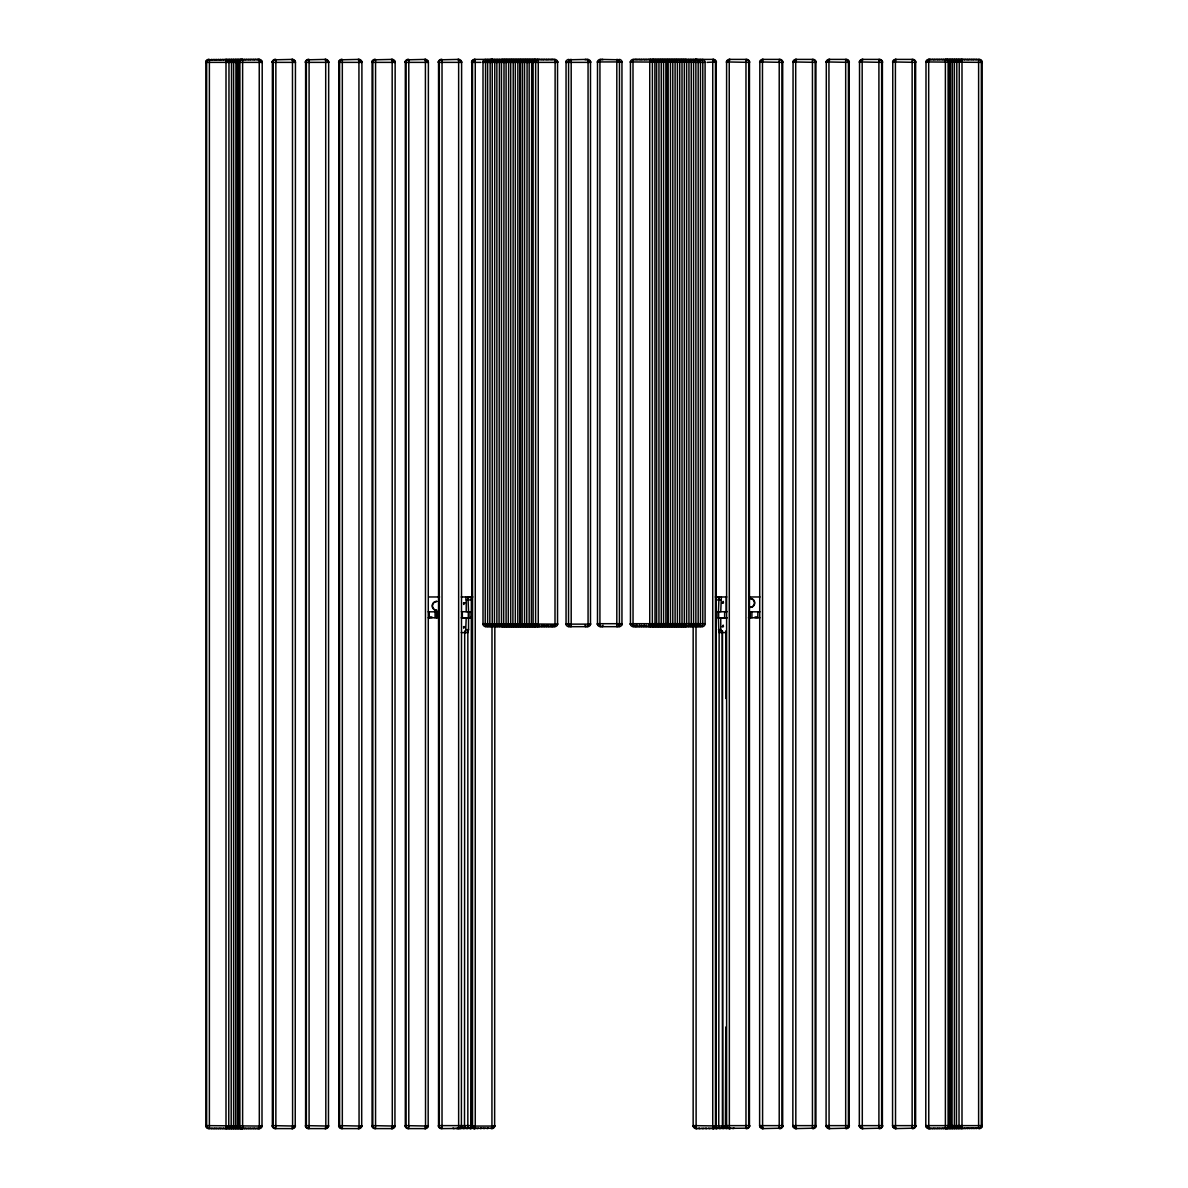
<?xml version="1.0" encoding="UTF-8"?>
<svg xmlns="http://www.w3.org/2000/svg" width="1188" height="1188" viewBox="0 0 1188 1188"><rect width="100%" height="100%" fill="white"/><g stroke="black" fill="none" stroke-linecap="round" stroke-linejoin="round"><path stroke-width="1.5" d="M525.482 623.7L525.066 626.67A2.97 2.94 -90 0 1 522.126 623.7L522.468 61.568M658.969 61.939L657.9 62.37L658.315 59.4A2.97 2.94 -90 0 1 661.256 62.37L661.256 623.7A2.97 2.94 -90 0 1 658.315 626.67L657.914 624.472M663.587 61.939L662.518 62.37L662.934 59.4A2.97 2.94 -90 0 1 665.874 62.37L665.874 623.7A2.97 2.94 -90 0 1 662.934 626.67L662.518 623.7L663.35 624.502M700.504 61.939L699.435 62.37L699.851 59.4A2.97 2.94 -90 0 1 702.791 62.37L702.791 623.7A2.97 2.94 -90 0 1 699.851 626.67L699.45 624.472M466.216 617.879L465.622 632.61M461.345 617.879L468.547 617.879L468.547 629.64L467.953 632.61L461.211 632.61M461.493 1126.684L461.196 1125.63A2.97 2.911 -90 0 0 464.107 1128.6L464.701 1125.63M471.339 616.364L470.745 1128.6A2.97 2.911 -90 0 1 467.834 1125.63L467.834 630.976M720.76 611.701L721.354 596.97M474.443 60.885L474.547 59.4L554.722 59.4L555.123 61.598L555.004 625.794L554.722 626.67L485.847 626.67L485.491 625.185M713.557 1127.115L713.453 1128.6A2.97 2.97 0 0 0 716.423 1125.63M464.166 602.91L463.78 604.469L463.528 602.91L465.072 602.91M464.166 626.67L463.78 628.229L463.528 626.67L465.072 626.67M722.809 602.91L723.195 601.351L723.447 602.91L721.903 602.91M722.809 626.67L723.195 625.111L723.447 626.67L721.903 626.67M228.779 1126.061L228.957 1125.63A2.97 2.97 0 0 1 226.002 1128.6L226.002 59.4A2.97 2.97 0 0 1 228.972 62.37L228.764 1126.432M959.221 61.939L959.043 62.37A2.97 2.97 0 0 1 961.998 59.4L961.998 1128.6A2.97 2.97 0 0 1 959.028 1125.63L959.236 61.568M488.55 624.472L488.149 626.67A2.97 2.94 -90 0 1 485.209 623.7L485.55 61.568M493.169 624.472L492.768 626.67A2.97 2.94 -90 0 1 489.827 623.7L490.169 61.568M497.787 624.472L497.386 626.67A2.97 2.94 -90 0 1 494.446 623.7L494.772 61.568M502.39 624.472L502.004 626.67A2.97 2.94 -90 0 1 499.064 623.7L499.391 61.568M530.086 624.472L529.685 626.67A2.97 2.94 -90 0 1 526.744 623.7L527.086 61.568M722.408 1126.432L722.467 630.976M208.613 59.801L259.236 59.4A2.97 2.97 0 0 1 262.206 62.37L261.999 1126.432M228.23 60.885L228.571 59.4A2.97 2.94 -90 0 1 231.512 62.37L231.185 1126.432M232.655 60.885L232.997 59.4A2.97 2.94 -90 0 1 235.937 62.37L235.61 1126.432M241.847 59.801L241.907 59.4A2.97 2.94 -90 0 1 243.317 59.801M258.464 59.801L258.524 59.4A2.97 2.97 0 0 1 260.009 59.801M275.081 59.801L292.471 59.4A2.97 2.97 0 0 1 295.441 62.37L295.233 1126.432M291.699 59.801L291.758 59.4A2.97 2.97 0 0 1 293.243 59.801M308.316 59.801L325.705 59.4A2.97 2.97 0 0 1 328.675 62.37L328.467 1126.432M324.933 59.801L324.992 59.4A2.97 2.97 0 0 1 326.477 59.801M341.55 59.801L358.939 59.4A2.97 2.97 0 0 1 361.909 62.37L361.701 1126.432M358.167 59.801L358.227 59.4A2.97 2.97 0 0 1 359.712 59.801M374.784 59.801L392.174 59.4A2.97 2.97 0 0 1 395.144 62.37L394.936 1126.432M391.401 59.801L391.461 59.4A2.97 2.97 0 0 1 392.946 59.801M408.019 59.801L425.408 59.4A2.97 2.97 0 0 1 428.378 62.37L428.17 1126.432M424.636 59.801L424.695 59.4A2.97 2.97 0 0 1 426.18 59.801M441.253 59.801L458.642 59.4A2.97 2.97 0 0 1 461.612 62.37L461.404 1126.432M457.87 59.801L457.929 59.4A2.97 2.97 0 0 1 459.414 59.801M491.104 59.801L491.164 59.4A2.97 2.97 0 0 1 492.649 59.801M696.064 59.801L696.123 59.4A2.97 2.97 0 0 0 694.653 59.801M696.896 1128.199L696.836 1128.6A2.97 2.97 0 0 1 693.866 1125.63L694.119 1126.432M730.13 1128.199L730.071 1128.6A2.97 2.97 0 0 1 728.586 1128.199M746.747 1128.199L696.123 1128.6A2.97 2.97 0 0 1 693.153 1125.63L693.168 625.378M763.364 1128.199L763.305 1128.6A2.97 2.97 0 0 1 761.82 1128.199M779.981 1128.199L762.592 1128.6A2.97 2.97 0 0 1 759.622 1125.63L759.83 61.568M796.599 1128.199L796.539 1128.6A2.97 2.97 0 0 1 795.054 1128.199M813.216 1128.199L795.826 1128.6A2.97 2.97 0 0 1 792.856 1125.63L793.064 61.568M829.833 1128.199L829.773 1128.6A2.97 2.97 0 0 1 828.288 1128.199M846.45 1128.199L829.061 1128.6A2.97 2.97 0 0 1 826.091 1125.63L826.299 61.568M863.067 1128.199L863.008 1128.6A2.97 2.97 0 0 1 861.523 1128.199M879.684 1128.199L862.295 1128.6A2.97 2.97 0 0 1 859.325 1125.63L859.533 61.568M896.301 1128.199L896.242 1128.6A2.97 2.97 0 0 1 894.757 1128.199M912.919 1128.199L895.529 1128.6A2.97 2.97 0 0 1 892.559 1125.63L892.767 61.568M929.536 1128.199L929.476 1128.6A2.97 2.97 0 0 1 927.991 1128.199M946.153 1128.199L946.094 1128.6A2.97 2.94 -90 0 1 944.683 1128.199M955.345 1127.115L955.004 1128.6A2.97 2.94 -90 0 1 952.063 1125.63L952.39 61.568M959.77 1127.115L959.429 1128.6A2.97 2.94 -90 0 1 956.489 1125.63L956.815 61.568M979.387 1128.199L928.764 1128.6A2.97 2.97 0 0 1 925.794 1125.63L926.001 61.568M506.964 625.185L506.608 626.67A2.97 2.94 -90 0 1 503.667 623.7L504.009 61.568M511.583 625.185L511.226 626.67A2.97 2.94 -90 0 1 508.286 623.7L508.627 61.568M516.201 625.185L515.844 626.67A2.97 2.94 -90 0 1 512.904 623.7L513.231 61.568M518.829 625.185L518.473 626.67A2.97 2.94 -90 0 0 521.012 625.185M523.448 625.185L523.091 626.67A2.97 2.94 -90 0 0 525.631 625.185M528.051 625.185L527.695 626.67A2.97 2.94 -90 0 0 530.249 625.185M532.669 625.185L532.313 626.67A2.97 2.94 -90 0 0 534.867 625.185M534.659 625.185L534.303 626.67A2.97 2.94 -90 0 1 531.363 623.7L531.689 61.568M551.128 625.185L550.772 626.67A2.97 2.94 -90 0 0 553.326 625.185M653.341 60.885L653.697 59.4A2.97 2.94 -90 0 1 656.637 62.37L656.637 623.7A2.97 2.94 -90 0 1 653.697 626.67L653.341 625.185M602.999 625.185L602.643 626.67A2.97 2.94 -90 0 1 600.103 625.185M671.799 60.885L672.156 59.4A2.97 2.94 -90 0 1 675.096 62.37L675.096 623.7A2.97 2.94 -90 0 1 672.156 626.67L671.799 625.185M676.418 60.885L676.774 59.4A2.97 2.94 -90 0 1 679.714 62.37L679.714 623.7A2.97 2.94 -90 0 1 676.774 626.67L676.418 625.185M619.483 625.185L619.126 626.67L600.341 626.67L599.925 623.7L599.94 61.598L600.341 59.4L619.319 59.801M681.036 60.885L681.392 59.4A2.97 2.94 -90 0 1 684.333 62.37L684.333 623.7A2.97 2.94 -90 0 1 681.392 626.67L681.036 625.185M685.639 60.885L685.996 59.4A2.97 2.94 -90 0 1 688.951 62.37L688.951 623.7A2.97 2.94 -90 0 1 685.996 626.67L685.61 624.472M690.258 60.885L690.614 59.4A2.97 2.94 -90 0 1 693.554 62.37L693.554 623.7A2.97 2.94 -90 0 1 690.614 626.67L690.213 624.472M694.876 60.885L695.232 59.4A2.97 2.94 -90 0 1 698.173 62.37L698.173 623.7A2.97 2.94 -90 0 1 695.232 626.67L694.832 624.472M635.951 625.185L635.595 626.67A2.97 2.94 -90 0 1 633.041 625.185L632.996 60.276L633.278 59.4L713.453 59.4A2.97 2.97 0 0 1 716.423 62.37M639.886 625.185L639.53 626.67A2.97 2.94 -90 0 1 636.991 625.185M644.505 625.185L644.148 626.67A2.97 2.94 -90 0 1 641.609 625.185L641.847 626.67A2.97 2.94 -90 0 1 639.293 625.185M649.123 625.185L648.767 626.67A2.97 2.94 -90 0 1 646.213 625.185L646.45 626.67A2.97 2.94 -90 0 1 643.911 625.185M652.42 625.185L652.064 626.67A2.97 2.94 -90 0 0 655.004 623.7L654.885 61.568M653.742 625.185L653.385 626.67A2.97 2.94 -90 0 1 650.831 625.185L651.069 626.67A2.97 2.94 -90 0 1 648.529 625.185M656.37 625.185L655.999 626.67A2.97 2.94 -90 0 0 658.954 623.7L658.954 62.37A2.97 2.94 -90 0 0 655.999 59.4L656.207 59.801M658.345 625.185L657.989 626.67A2.97 2.94 -90 0 1 655.449 625.185M660.974 625.185L660.617 626.67A2.97 2.94 -90 0 0 663.557 623.7L663.557 62.37A2.97 2.94 -90 0 0 660.617 59.4L660.825 59.801M662.963 625.185L662.607 626.67A2.97 2.94 -90 0 1 660.068 625.185M665.592 625.185L665.235 626.67A2.97 2.94 -90 0 0 668.176 623.7L668.176 62.37A2.97 2.94 -90 0 0 665.235 59.4L665.443 59.801M667.582 625.185L667.225 626.67A2.97 2.94 -90 0 1 664.671 625.185M670.21 625.185L669.854 626.67A2.97 2.94 -90 0 0 672.794 623.7L672.794 62.37A2.97 2.94 -90 0 0 669.854 59.4L670.062 59.801M672.2 625.185L671.844 626.67A2.97 2.94 -90 0 1 669.289 625.185M674.829 625.185L674.472 626.67A2.97 2.94 -90 0 0 677.412 623.7L677.412 62.37A2.97 2.94 -90 0 0 674.472 59.4L674.665 59.801M676.804 625.185L676.447 626.67A2.97 2.94 -90 0 1 673.908 625.185L674.145 626.67A2.97 2.94 -90 0 1 671.606 625.185M679.432 625.185L679.076 626.67A2.97 2.94 -90 0 0 682.016 623.7L682.016 62.37A2.97 2.94 -90 0 0 679.076 59.4L679.284 59.801M681.422 625.185L681.066 626.67A2.97 2.94 -90 0 1 678.526 625.185L678.764 626.67A2.97 2.94 -90 0 1 676.21 625.185M684.05 625.185L683.694 626.67A2.97 2.94 -90 0 0 686.634 623.7L686.634 62.37A2.97 2.94 -90 0 0 683.694 59.4L683.902 59.801M686.04 625.185L685.684 626.67A2.97 2.94 -90 0 1 683.13 625.185L683.382 626.67A2.97 2.94 -90 0 1 680.828 625.185M688.669 625.185L688.312 626.67A2.97 2.94 -90 0 0 691.253 623.7L691.253 62.37A2.97 2.94 -90 0 0 688.312 59.4L688.52 59.801M693.287 625.185L692.931 626.67A2.97 2.94 -90 0 0 695.871 623.7L695.871 62.37A2.97 2.94 -90 0 0 692.931 59.4L693.124 59.801M697.891 625.185L697.534 626.67A2.97 2.94 -90 0 0 700.475 623.7L700.475 62.37A2.97 2.94 -90 0 0 697.534 59.4L697.742 59.801M702.509 625.185L702.153 626.67L633.278 626.67L632.922 625.185M722.334 1126.684L722.467 1125.63A2.97 2.911 -90 0 1 719.557 1128.6L719.854 1128.199M483.011 624.502L483.011 61.568M487.629 61.568L487.629 624.502M492.248 61.568L492.248 624.502M496.866 61.568L496.866 624.502M501.47 61.568L501.47 624.502M506.088 61.568L506.088 624.502M510.706 61.568L510.706 624.502M515.325 61.568L515.325 624.502M519.943 61.568L519.943 624.502M524.547 61.568L524.547 624.502M529.165 61.568L529.165 624.502M533.115 61.568L533.115 624.502M566.052 624.502L566.052 61.568M597.505 624.502L597.505 61.568M630.457 624.502L630.457 61.568M557.543 624.502L557.543 61.568M590.495 624.502L590.495 61.568M621.948 624.502L621.948 61.568M654.885 624.502L655.004 623.7L654.84 624.754M233.605 1126.432L233.605 61.568M238.031 1126.432L238.031 61.568M949.969 61.568L949.969 1126.432M954.395 61.568L954.395 1126.432M557.499 61.316L557.662 62.37L482.907 62.37L483.071 61.316M487.689 61.316L487.526 62.37A2.97 2.94 -90 0 1 490.466 59.4L490.258 59.801M492.292 61.316L492.129 62.37A2.97 2.94 -90 0 1 495.069 59.4L494.876 59.801M496.911 61.316L496.747 62.37A2.97 2.94 -90 0 1 499.688 59.4L499.48 59.801M501.529 61.316L501.366 62.37A2.97 2.94 -90 0 1 504.306 59.4L504.098 59.801M506.147 61.316L505.984 62.37A2.97 2.94 -90 0 1 508.924 59.4L508.716 59.801M510.751 61.316L510.588 62.37A2.97 2.94 -90 0 1 513.543 59.4L513.335 59.801M515.369 61.316L515.206 62.37A2.97 2.94 -90 0 1 518.146 59.4L517.938 59.801M519.988 61.316L519.824 62.37A2.97 2.94 -90 0 1 522.765 59.4L522.557 59.801M524.606 61.316L524.443 62.37A2.97 2.94 -90 0 1 527.383 59.4L527.175 59.801M529.224 61.316L529.061 62.37A2.97 2.94 -90 0 1 532.001 59.4L531.793 59.801M533.16 61.316L532.996 62.37A2.97 2.94 -90 0 1 535.937 59.4L535.729 59.801M590.436 61.316L590.599 62.37L565.934 62.37L566.097 61.316M621.903 624.754L622.067 623.7L597.386 623.7L597.564 624.754M233.561 1126.684L233.724 1125.63A2.97 2.94 -90 0 1 230.784 1128.6L230.977 1128.199M237.986 1126.684L238.149 1125.63A2.97 2.94 -90 0 1 235.209 1128.6L235.402 1128.199M950.014 61.316L949.851 62.37A2.97 2.94 -90 0 1 952.791 59.4L952.598 59.801M954.439 61.316L954.276 62.37A2.97 2.94 -90 0 1 957.216 59.4L957.023 59.801M239.976 60.885A2.97 2.94 -90 0 0 237.422 59.4L237.422 1128.6A2.97 2.94 -90 0 0 239.976 1127.115M948.039 1127.115A2.97 2.94 -90 0 0 950.578 1128.6L950.578 59.4A2.97 2.94 -90 0 0 948.039 60.885M621.977 61.939L597.475 61.939M702.153 626.67A2.97 2.94 -90 0 0 705.093 623.7L705.093 62.37L630.427 61.939M557.588 624.131L482.892 623.7M590.525 624.131L566.023 624.131M205.895 1126.432L205.91 61.316M239.144 61.316L239.13 1126.432M272.364 1126.432L272.379 61.316M305.598 1126.432L305.613 61.316M338.832 1126.432L338.847 61.316M372.067 1126.432L372.082 61.316M405.301 1126.432L405.316 61.316M438.535 1126.432L438.55 61.316M471.785 61.316L471.77 1126.432M716.216 1126.684L716.23 61.568M749.45 1126.684L749.465 61.568M782.684 1126.684L782.699 61.568M815.918 1126.684L815.933 61.568M849.153 1126.684L849.168 61.568M882.387 1126.684L882.402 61.568M915.621 1126.684L915.636 61.568M948.856 1126.684L948.87 61.568M982.09 1126.684L982.105 61.568M261.256 1126.684L261.494 1125.63A2.97 2.97 0 0 1 260.632 1127.724M294.49 1126.684L294.728 1125.63A2.97 2.97 0 0 1 293.867 1127.724M327.725 1126.684L327.962 1125.63A2.97 2.97 0 0 1 327.101 1127.724M360.959 1126.684L361.197 1125.63A2.97 2.97 0 0 1 360.335 1127.724M394.193 1126.684L394.431 1125.63L394.178 1126.432M427.428 1126.684L427.665 1125.63L427.413 1126.432M460.662 1126.684L460.899 1125.63L460.647 1126.432M727.353 61.568L727.101 62.37L727.338 61.316M493.896 1126.684L494.134 1125.63A2.97 2.97 0 0 1 491.164 1128.6L491.104 1128.199M760.587 61.568L760.335 62.37L760.572 61.316M793.822 61.568L793.569 62.37L793.807 61.316M827.665 60.276A2.97 2.97 0 0 0 826.803 62.37L827.041 61.316M860.899 60.276A2.97 2.97 0 0 0 860.038 62.37L860.275 61.316M894.133 60.276A2.97 2.97 0 0 0 893.272 62.37L893.51 61.316M927.368 60.276A2.97 2.97 0 0 0 926.506 62.37L926.744 61.316M261.984 61.316L262.192 62.37L205.702 62.37L205.895 61.568M239.13 61.568L238.937 62.37A2.97 2.97 0 0 1 241.907 59.4L241.639 59.801M295.218 61.316L295.426 62.37L272.171 62.37L272.364 61.568M328.452 61.316L328.66 62.37L305.405 62.37L305.598 61.568M361.687 61.316L361.894 62.37L338.639 62.37L338.832 61.568M394.921 61.316L395.129 62.37L371.874 62.37L372.067 61.568M428.155 61.316L428.363 62.37L405.108 62.37L405.301 61.568M461.389 61.316L461.597 62.37L438.342 62.37L438.535 61.568M471.77 61.568L471.577 62.37L480.917 62.37M726.611 1126.684L726.596 61.568M494.639 1126.432L494.832 625.378M716.23 1126.432L716.423 1125.63M749.465 1126.432L749.658 1125.63L726.403 1125.63L726.596 1126.432M782.699 1126.432L782.892 1125.63L759.637 1125.63L759.845 1126.684M815.933 1126.432L816.126 1125.63L792.871 1125.63L793.079 1126.684M849.168 1126.432L849.361 1125.63L826.106 1125.63L826.313 1126.684M882.402 1126.432L882.595 1125.63L859.34 1125.63L859.548 1126.684M915.636 1126.432L915.829 1125.63L892.574 1125.63L892.782 1126.684M948.87 1126.432L949.064 1125.63A2.97 2.97 0 0 1 946.094 1128.6L946.361 1128.199M982.105 1126.432L982.298 1125.63L925.808 1125.63L926.016 1126.684M715.815 597.846L716.23 596.97A2.97 2.911 -90 0 1 719.037 599.168M211.895 59.801L212.088 59.4A2.97 2.94 -90 0 0 210.618 59.801M216.32 59.801L216.513 59.4A2.97 2.94 -90 0 0 215.043 59.801M220.745 59.801L220.938 59.4A2.97 2.94 -90 0 0 219.468 59.801M229.581 59.801L229.789 59.4A2.97 2.94 -90 0 0 228.304 59.801M234.006 59.801L234.199 59.4A2.97 2.94 -90 0 0 232.729 59.801M238.432 59.801L238.625 59.4A2.97 2.94 -90 0 0 237.154 59.801M246.065 59.801L246.272 59.4A2.97 2.94 -90 0 1 247.743 59.801M250.49 59.801L250.698 59.4A2.97 2.94 -90 0 1 252.168 59.801M254.915 59.801L255.108 59.4A2.97 2.94 -90 0 1 256.593 59.801M214.493 1128.199L214.3 1128.6A2.97 2.94 -90 0 1 212.83 1128.199M218.919 1128.199L218.726 1128.6A2.97 2.94 -90 0 1 217.256 1128.199M223.344 1128.199L223.151 1128.6A2.97 2.94 -90 0 1 221.681 1128.199M227.769 1128.199L227.576 1128.6A2.97 2.94 -90 0 1 226.106 1128.199M232.195 1128.199L232.002 1128.6A2.97 2.94 -90 0 1 230.517 1128.199M236.62 1128.199L236.412 1128.6A2.97 2.94 -90 0 1 234.942 1128.199M239.828 1128.199L239.634 1128.6A2.97 2.94 -90 0 0 241.105 1128.199L240.837 1128.6A2.97 2.94 -90 0 1 239.367 1128.199M244.253 1128.199L244.06 1128.6A2.97 2.94 -90 0 0 245.53 1128.199M248.678 1128.199L248.485 1128.6A2.97 2.94 -90 0 0 249.955 1128.199M253.103 1128.199L252.896 1128.6A2.97 2.94 -90 0 0 254.381 1128.199M257.529 1128.199L257.321 1128.6A2.97 2.94 -90 0 0 258.791 1128.199M262.013 1126.061L205.702 1125.63A2.97 2.97 0 0 0 208.672 1128.6L259.236 1128.6L259.311 1127.724L259.236 59.4M295.248 1126.061L272.171 1125.63A2.97 2.97 0 0 0 275.141 1128.6L292.471 1128.6L292.59 1126.402L292.471 59.4M328.482 1126.061L305.405 1125.63A2.97 2.97 0 0 0 308.375 1128.6L325.705 1128.6L325.824 1126.402L325.705 59.4M361.716 1126.061L338.639 1125.63A2.97 2.97 0 0 0 341.609 1128.6L358.939 1128.6L359.058 1126.402L358.939 59.4M726.581 61.939L749.658 62.37A2.97 2.97 0 0 0 746.688 59.4L729.358 59.4L729.239 61.598L729.358 1128.6A2.97 2.97 0 0 1 726.388 1125.63M394.951 1126.061L371.874 1125.63A2.97 2.97 0 0 0 374.844 1128.6L392.174 1128.6L392.292 1126.402L392.174 59.4M759.815 61.939L782.892 62.37A2.97 2.97 0 0 0 779.922 59.4L762.592 59.4L762.473 61.598L762.592 1128.6M428.185 1126.061L405.108 1125.63A2.97 2.97 0 0 0 408.078 1128.6L425.408 1128.6L425.527 1126.402L425.408 59.4M793.049 61.939L816.126 62.37A2.97 2.97 0 0 0 813.156 59.4L795.826 59.4L795.708 61.598L795.826 1128.6M826.284 61.939L849.361 62.37A2.97 2.97 0 0 0 846.391 59.4L829.061 59.4L828.942 61.598L829.061 1128.6M471.339 1125.63L438.342 1125.63A2.97 2.97 0 0 0 441.312 1128.6L491.936 1128.199L491.995 625.378M859.518 61.939L882.595 62.37A2.97 2.97 0 0 0 879.625 59.4L862.295 59.4L862.176 61.598L862.295 1128.6M892.752 61.939L915.829 62.37A2.97 2.97 0 0 0 912.859 59.4L895.529 59.4L895.41 61.598L895.529 1128.6M925.987 61.939L982.298 62.37A2.97 2.97 0 0 0 979.328 59.4L928.764 59.4L928.689 60.276L928.764 1128.6M930.486 59.801L930.679 59.4A2.97 2.94 -90 0 0 929.209 59.801M934.897 59.801L935.105 59.4A2.97 2.94 -90 0 0 933.634 59.801M939.322 59.801L939.53 59.4A2.97 2.94 -90 0 0 938.06 59.801M943.747 59.801L943.955 59.4A2.97 2.94 -90 0 0 942.47 59.801M948.173 59.801L948.366 59.4A2.97 2.94 -90 0 0 946.895 59.801L947.163 59.4A2.97 2.94 -90 0 1 948.633 59.801M951.395 59.801L951.588 59.4A2.97 2.94 -90 0 1 953.058 59.801M955.805 59.801L956.013 59.4A2.97 2.94 -90 0 1 957.483 59.801M960.231 59.801L960.439 59.4A2.97 2.94 -90 0 1 961.909 59.801M964.656 59.801L964.849 59.4A2.97 2.94 -90 0 1 966.334 59.801M969.081 59.801L969.274 59.4A2.97 2.94 -90 0 1 970.745 59.801M973.507 59.801L973.7 59.4A2.97 2.94 -90 0 1 975.17 59.801M933.085 1128.199L932.892 1128.6A2.97 2.94 -90 0 1 931.422 1128.199M937.51 1128.199L937.317 1128.6A2.97 2.94 -90 0 1 935.847 1128.199M941.936 1128.199L941.742 1128.6A2.97 2.94 -90 0 1 940.257 1128.199M949.568 1128.199L949.375 1128.6A2.97 2.94 -90 0 0 950.846 1128.199M953.994 1128.199L953.801 1128.6A2.97 2.94 -90 0 0 955.271 1128.199M958.419 1128.199L958.226 1128.6A2.97 2.94 -90 0 0 959.696 1128.199M967.27 1128.199L967.062 1128.6A2.97 2.94 -90 0 0 968.532 1128.199M971.695 1128.199L971.487 1128.6A2.97 2.94 -90 0 0 972.957 1128.199M976.105 1128.199L975.912 1128.6A2.97 2.94 -90 0 0 977.382 1128.199M206.667 61.568L206.653 1126.684M239.902 61.568L239.887 1126.684M273.136 61.568L273.121 1126.684M306.37 61.568L306.356 1126.684M339.605 61.568L339.59 1126.684M372.839 61.568L372.824 1126.684M406.073 61.568L406.058 1126.684M439.308 61.568L439.293 1126.684M472.542 61.568L472.527 1126.684M261.241 1126.432L261.494 1125.63M294.476 1126.432L294.728 1125.63M327.71 1126.432L327.962 1125.63M360.944 1126.432L361.197 1125.63M826.803 62.37L827.056 61.568M493.881 1126.432L494.134 1125.63M860.038 62.37L860.29 61.568M893.272 62.37L893.525 61.568M926.506 62.37L926.759 61.568M715.458 1126.432L715.473 61.316M748.692 1126.432L748.707 61.316M781.927 1126.432L781.942 61.316M815.161 1126.432L815.176 61.316M848.395 1126.432L848.41 61.316M881.63 1126.432L881.645 61.316M914.864 1126.432L914.879 61.316M948.098 1126.432L948.113 61.316M981.333 1126.432L981.347 61.316M485.64 59.801L485.847 59.4A2.97 2.94 -90 0 0 482.907 62.37M502.361 60.885L502.316 59.4A2.97 2.94 -90 0 1 503.786 59.801M506.964 60.885L506.934 59.4A2.97 2.94 -90 0 1 508.405 59.801M511.583 60.885L511.553 59.4A2.97 2.94 -90 0 1 513.023 59.801M516.201 60.885L516.156 59.4A2.97 2.94 -90 0 1 517.626 59.801M520.567 59.801L520.775 59.4A2.97 2.94 -90 0 1 522.245 59.801M525.185 59.801L525.393 59.4A2.97 2.94 -90 0 1 526.863 59.801M529.803 59.801L530.011 59.4A2.97 2.94 -90 0 1 531.481 59.801M534.422 59.801L534.615 59.4A2.97 2.94 -90 0 1 536.085 59.801M539.025 59.801L539.233 59.4A2.97 2.94 -90 0 1 540.703 59.801M543.644 59.801L543.852 59.4A2.97 2.94 -90 0 1 545.322 59.801M548.262 59.801L548.47 59.4A2.97 2.94 -90 0 1 549.94 59.801M568.681 59.801L587.659 59.4L588.06 61.598L588.075 623.7L587.659 626.67L568.889 626.67L568.532 625.185M585.149 59.801L585.357 59.4A2.97 2.94 -90 0 1 586.827 59.801M637.02 59.801L637.228 59.4A2.97 2.94 -90 0 0 635.758 59.801L635.595 59.4A2.97 2.94 -90 0 0 634.125 59.801M641.639 59.801L641.847 59.4A2.97 2.94 -90 0 0 640.377 59.801M646.257 59.801L646.45 59.4A2.97 2.94 -90 0 0 644.98 59.801M650.861 59.801L651.069 59.4A2.97 2.94 -90 0 0 649.598 59.801M655.479 59.801L655.687 59.4A2.97 2.94 -90 0 0 654.217 59.801M660.097 59.801L660.305 59.4A2.97 2.94 -90 0 0 658.835 59.801M664.716 59.801L664.924 59.4A2.97 2.94 -90 0 0 663.439 59.801M669.319 59.801L669.527 59.4A2.97 2.94 -90 0 0 668.057 59.801M673.938 59.801L674.145 59.4A2.97 2.94 -90 0 0 672.675 59.801M678.556 59.801L678.764 59.4A2.97 2.94 -90 0 0 677.294 59.801M683.174 59.801L683.382 59.4A2.97 2.94 -90 0 0 681.912 59.801M517.849 61.568L517.805 624.754M535.639 61.568L535.595 624.754M568.577 61.568L568.532 624.754M619.423 624.502L619.468 61.316M652.361 624.502L652.405 61.316M461.419 1126.061L461.597 1125.63A2.97 2.97 0 0 1 458.642 1128.6L458.642 59.4M494.654 1126.061L471.77 1126.061M468.221 599.138L468.265 599.509M718.755 1126.432L719.141 630.976M725.408 1126.432L725.779 1027.056M457.751 1128.199L457.454 1128.6A2.97 2.911 -90 0 1 455.999 1128.199M474.057 1128.199L473.76 1128.6A2.97 2.911 -90 0 0 475.215 1128.199M480.695 1128.199L480.398 1128.6A2.97 2.911 -90 0 0 481.853 1128.199M487.332 1128.199L487.035 1128.6A2.97 2.911 -90 0 0 488.491 1128.199M703.548 1128.199L703.251 1128.6A2.97 2.911 -90 0 1 701.796 1128.199M710.201 1128.199L709.904 1128.6A2.97 2.911 -90 0 1 708.449 1128.199M716.839 1128.199L716.542 1128.6A2.97 2.911 -90 0 1 715.087 1128.199M726.492 1128.199L726.195 1128.6A2.97 2.911 -90 0 0 727.65 1128.199M733.13 1128.199L732.833 1128.6A2.97 2.911 -90 0 0 734.288 1128.199M206.682 61.939L206.415 62.37A2.97 2.97 0 0 1 209.385 59.4L209.385 1128.6A2.97 2.97 0 0 1 206.415 1125.63L206.667 1126.432M239.917 61.939L239.649 62.37A2.97 2.97 0 0 1 242.619 59.4L242.619 1128.6A2.97 2.97 0 0 1 239.649 1125.63L239.902 1126.432M273.151 61.939L272.884 62.37A2.97 2.97 0 0 1 275.854 59.4L275.854 1128.6A2.97 2.97 0 0 1 272.884 1125.63L273.136 1126.432M306.385 61.939L306.118 62.37A2.97 2.97 0 0 1 309.088 59.4L309.088 1128.6A2.97 2.97 0 0 1 306.118 1125.63L306.37 1126.432M339.62 61.939L339.352 62.37A2.97 2.97 0 0 1 342.322 59.4L342.322 1128.6A2.97 2.97 0 0 1 339.352 1125.63L339.605 1126.432M372.854 61.939L372.587 62.37A2.97 2.97 0 0 1 375.557 59.4L375.557 1128.6A2.97 2.97 0 0 1 372.587 1125.63L372.839 1126.432M406.088 61.939L405.821 62.37A2.97 2.97 0 0 1 408.791 59.4L408.791 1128.6A2.97 2.97 0 0 1 405.821 1125.63L406.073 1126.432M439.322 61.939L439.055 62.37A2.97 2.97 0 0 1 442.025 59.4L442.025 1128.6A2.97 2.97 0 0 1 439.055 1125.63L439.308 1126.432M472.557 61.939L472.289 62.37A2.97 2.97 0 0 1 475.259 59.4L475.259 1128.6A2.97 2.97 0 0 1 472.289 1125.63L472.542 1126.432M715.443 1126.061L715.711 1125.63A2.97 2.97 0 0 1 712.741 1128.6L712.741 59.4A2.97 2.97 0 0 1 715.711 62.37L715.458 61.568M748.678 1126.061L748.945 1125.63A2.97 2.97 0 0 1 745.975 1128.6L745.975 59.4A2.97 2.97 0 0 1 748.945 62.37L748.692 61.568M781.912 1126.061L782.179 1125.63A2.97 2.97 0 0 1 779.209 1128.6L779.209 59.4A2.97 2.97 0 0 1 782.179 62.37L781.927 61.568M815.146 1126.061L815.414 1125.63A2.97 2.97 0 0 1 812.444 1128.6L812.444 59.4A2.97 2.97 0 0 1 815.414 62.37L815.161 61.568M848.38 1126.061L848.648 1125.63A2.97 2.97 0 0 1 845.678 1128.6L845.678 59.4A2.97 2.97 0 0 1 848.648 62.37L848.395 61.568M881.615 1126.061L881.882 1125.63A2.97 2.97 0 0 1 878.912 1128.6L878.912 59.4A2.97 2.97 0 0 1 881.882 62.37L881.63 61.568M914.849 1126.061L915.116 1125.63A2.97 2.97 0 0 1 912.146 1128.6L912.146 59.4A2.97 2.97 0 0 1 915.116 62.37L914.864 61.568M948.083 1126.061L948.351 1125.63A2.97 2.97 0 0 1 945.381 1128.6L945.381 59.4A2.97 2.97 0 0 1 948.351 62.37L948.098 61.568M981.318 1126.061L981.585 1125.63A2.97 2.97 0 0 1 978.615 1128.6L978.615 59.4A2.97 2.97 0 0 1 981.585 62.37L981.333 61.568M952.42 61.939L952.063 62.37A2.97 2.94 -90 0 1 955.004 59.4L955.345 60.885M956.845 61.939L956.489 62.37A2.97 2.94 -90 0 1 959.429 59.4L959.77 60.885M231.155 1126.061L231.512 1125.63A2.97 2.94 -90 0 1 228.571 1128.6L228.23 1127.115M235.58 1126.061L235.937 1125.63A2.97 2.94 -90 0 1 232.997 1128.6L232.655 1127.115M485.58 61.939L485.209 62.37A2.97 2.94 -90 0 1 488.149 59.4L488.565 62.37M490.199 61.939L489.827 62.37A2.97 2.94 -90 0 1 492.768 59.4L493.124 60.885M494.817 61.939L494.446 62.37A2.97 2.94 -90 0 1 497.386 59.4L497.742 60.885M499.42 61.939L499.064 62.37A2.97 2.94 -90 0 1 502.004 59.4L502.197 59.801M504.039 61.939L503.667 62.37A2.97 2.94 -90 0 1 506.608 59.4L506.816 59.801M508.657 61.939L508.286 62.37A2.97 2.94 -90 0 1 511.226 59.4L511.434 59.801M513.275 61.939L512.904 62.37A2.97 2.94 -90 0 1 515.844 59.4L516.052 59.801M517.894 61.939L517.523 62.37A2.97 2.94 -90 0 1 520.463 59.4L520.463 626.67A2.97 2.94 -90 0 1 517.523 623.7L517.849 624.502M522.497 61.939L522.126 62.37A2.97 2.94 -90 0 1 525.066 59.4L525.482 62.37M527.116 61.939L526.744 62.37A2.97 2.94 -90 0 1 529.685 59.4L530.1 62.37M531.734 61.939L531.363 62.37A2.97 2.94 -90 0 1 534.303 59.4L534.659 60.885M535.669 61.939L535.313 62.37A2.97 2.94 -90 0 1 538.253 59.4L538.253 626.67A2.97 2.94 -90 0 1 535.313 623.7L535.639 624.502M568.621 61.939L568.25 62.37A2.97 2.94 -90 0 1 571.19 59.4L571.19 626.67A2.97 2.94 -90 0 1 568.25 623.7L568.577 624.502M619.379 624.131L619.75 623.7A2.97 2.94 -90 0 1 616.81 626.67L616.81 59.4A2.97 2.94 -90 0 1 619.75 62.37L619.423 61.568M652.331 624.131L652.702 623.7A2.97 2.94 -90 0 1 649.747 626.67L649.747 59.4A2.97 2.94 -90 0 1 652.702 62.37L652.361 61.568M718.71 1126.061L719.141 1125.63A2.97 2.911 -90 0 1 716.23 1128.6L715.711 1127.115M725.348 1126.061L693.168 1125.63L693.376 1126.684M657.9 62.37L658.731 61.568M662.518 62.37L663.35 61.568M667.953 61.568L667.136 62.37L667.537 626.67A2.97 2.94 -90 0 0 670.478 623.7L670.478 62.37A2.97 2.94 -90 0 0 667.537 59.4L667.136 62.37L668.205 61.939M672.571 61.568L671.74 62.37L672.824 61.939M677.19 61.568L676.358 62.37L677.427 61.939M681.808 61.568L680.976 62.37L682.046 61.939M699.435 62.37L700.267 61.568M719.022 596.97L718.428 611.701M685.595 62.37L686.664 61.939M707.083 62.37L716.23 61.939M428.734 596.97L439.605 596.97M461.211 596.97L472.854 596.97M715.325 596.97L726.804 596.97M749.093 596.97L759.949 596.97M465.622 596.97L466.216 599.94L471.339 599.94L471.339 612.711M715.636 599.94L720.76 599.94M428.185 611.82L439.322 611.82M461.345 611.701L472.2 611.82M727.249 611.701L716.973 611.82L716.973 617.76L726.462 617.76M749.361 611.82L759.949 611.82M428.185 617.76L438.58 617.76M461.419 617.76L472.2 617.76M748.395 617.76L759.904 617.76M727.249 617.879L718.428 617.879L718.874 632.506L726.403 632.61M630.501 624.754L630.338 623.7L705.108 623.7M466.216 629.64L468.547 629.64M718.428 629.64L720.76 629.64L721.354 632.61M467.953 596.97L468.547 611.701M680.976 623.7L681.808 624.502M677.19 624.502L676.358 623.7L676.818 624.754M672.571 624.502L671.74 623.7L672.215 624.754M667.953 624.502L667.136 623.7L667.597 624.754M241.743 1128.496L241.847 1128.6A2.97 2.94 -90 0 0 243.317 1128.199M460.632 61.939L460.899 62.37A2.97 2.97 0 0 0 460.499 60.885M427.398 61.939L427.665 62.37A2.97 2.97 0 0 0 427.264 60.885M394.164 61.939L394.431 62.37A2.97 2.97 0 0 0 394.03 60.885M360.929 61.939L360.944 61.568M327.695 61.939L327.71 61.568M294.461 61.939L294.476 61.568M926.759 1126.432L926.774 1126.061M261.226 61.939L261.241 61.568M893.525 1126.432L893.539 1126.061M860.29 1126.432L860.305 1126.061M827.056 1126.432L827.071 1126.061M793.97 1127.115A2.97 2.97 0 0 1 793.569 1125.63L793.836 1126.061M760.736 1127.115A2.97 2.97 0 0 1 760.335 1125.63L760.602 1126.061M727.501 1127.115A2.97 2.97 0 0 1 727.101 1125.63L727.368 1126.061M729.224 1128.199L729.521 1128.6A2.97 2.911 -90 0 0 730.976 1128.199M712.919 1128.199L713.216 1128.6A2.97 2.911 -90 0 1 711.761 1128.199M706.281 1128.199L706.578 1128.6A2.97 2.911 -90 0 1 705.123 1128.199M699.643 1128.199L699.94 1128.6A2.97 2.911 -90 0 1 698.485 1128.199M483.427 1128.199L483.724 1128.6A2.97 2.911 -90 0 0 485.179 1128.199M476.774 1128.199L477.071 1128.6A2.97 2.911 -90 0 0 478.526 1128.199M470.136 1128.199L470.433 1128.6A2.97 2.911 -90 0 0 471.888 1128.199M467.122 1128.199L467.419 1128.6A2.97 2.911 -90 0 1 464.508 1125.63L464.701 630.976M460.484 1128.199L460.781 1128.6A2.97 2.911 -90 0 1 459.325 1128.199M453.846 1128.199L454.143 1128.6A2.97 2.911 -90 0 1 452.687 1128.199M718.755 599.138L719.141 599.94M468.221 1126.432L467.834 1125.63L468.146 1126.684M461.196 1125.63L461.568 1126.432M662.518 623.7L662.978 624.754M948.87 61.939L949.064 62.37A2.97 2.97 0 0 0 946.094 59.4A2.97 2.94 -90 0 0 944.683 59.801M531.689 624.502L531.363 623.7L531.645 624.754M527.086 624.502L526.744 623.7L527.027 624.754M522.468 624.502L522.126 623.7L522.423 624.754M513.231 624.502L512.904 623.7L513.186 624.754M508.627 624.502L508.286 623.7L508.568 624.754M504.009 624.502L503.667 623.7L503.95 624.754M499.391 624.502L499.064 623.7L499.346 624.754M494.772 624.502L494.446 623.7L494.728 624.754M490.169 624.502L489.827 623.7L490.109 624.754M485.55 624.502L485.209 623.7L485.491 624.754M239.13 1126.061L238.937 1125.63A2.97 2.97 0 0 0 241.907 1128.6L241.639 1128.199M956.815 1126.432L956.489 1125.63L956.771 1126.684M952.39 1126.432L952.063 1125.63L952.345 1126.684M235.61 61.568L235.937 62.37L235.655 61.316M231.185 61.568L231.512 62.37L231.229 61.316M702.36 59.801L702.153 59.4A2.97 2.94 -90 0 1 705.093 62.37M685.892 59.801L685.684 59.4A2.97 2.94 -90 0 0 684.214 59.801M681.273 59.801L681.066 59.4A2.97 2.94 -90 0 0 679.595 59.801M676.655 59.801L676.447 59.4A2.97 2.94 -90 0 0 674.977 59.801M672.052 59.801L671.844 59.4A2.97 2.94 -90 0 0 670.374 59.801M667.433 59.801L667.225 59.4A2.97 2.94 -90 0 0 665.755 59.801M662.815 59.801L662.607 59.4A2.97 2.94 -90 0 0 661.137 59.801M658.197 59.801L657.989 59.4A2.97 2.94 -90 0 0 656.519 59.801M653.578 59.801L653.385 59.4A2.97 2.94 -90 0 0 651.915 59.801M652.271 59.801L652.064 59.4A2.97 2.94 -90 0 1 655.004 62.37L654.93 61.939M648.975 59.801L648.767 59.4A2.97 2.94 -90 0 0 647.297 59.801M644.356 59.801L644.148 59.4A2.97 2.94 -90 0 0 642.678 59.801M639.738 59.801L639.53 59.4A2.97 2.94 -90 0 0 638.06 59.801M602.851 59.801L602.643 59.4A2.97 2.94 -90 0 0 601.173 59.801M550.98 59.801L550.772 59.4A2.97 2.94 -90 0 1 552.242 59.801L552.405 59.4A2.97 2.94 -90 0 1 553.875 59.801M546.361 59.801L546.153 59.4A2.97 2.94 -90 0 1 547.623 59.801M541.743 59.801L541.55 59.4A2.97 2.94 -90 0 1 543.02 59.801M537.139 59.801L536.931 59.4A2.97 2.94 -90 0 1 538.402 59.801M532.521 59.801L532.313 59.4A2.97 2.94 -90 0 1 533.783 59.801M527.903 59.801L527.695 59.4A2.97 2.94 -90 0 1 529.165 59.801M523.284 59.801L523.091 59.4A2.97 2.94 -90 0 1 524.561 59.801M518.681 59.801L518.473 59.4A2.97 2.94 -90 0 1 519.943 59.801M514.062 59.801L513.855 59.4A2.97 2.94 -90 0 1 515.325 59.801M509.444 59.801L509.236 59.4A2.97 2.94 -90 0 1 510.706 59.801M504.826 59.801L504.618 59.4A2.97 2.94 -90 0 1 506.103 59.801M460.647 61.568L460.899 62.37M793.569 1125.63L793.822 1126.432M427.413 61.568L427.665 62.37M760.335 1125.63L760.587 1126.432M394.178 61.568L394.431 62.37M727.101 1125.63L727.353 1126.432M976.105 59.801L975.912 59.4A2.97 2.94 -90 0 1 977.382 59.801M971.695 59.801L971.487 59.4A2.97 2.94 -90 0 1 972.957 59.801M967.27 59.801L967.062 59.4A2.97 2.94 -90 0 1 968.532 59.801M958.419 59.801L958.226 59.4A2.97 2.94 -90 0 1 959.696 59.801M953.994 59.801L953.801 59.4A2.97 2.94 -90 0 1 955.271 59.801M949.568 59.801L949.375 59.4A2.97 2.94 -90 0 1 950.846 59.801M941.936 59.801L941.742 59.4A2.97 2.94 -90 0 0 940.257 59.801M937.51 59.801L937.317 59.4A2.97 2.94 -90 0 0 935.847 59.801M933.085 59.801L932.892 59.4A2.97 2.94 -90 0 0 931.422 59.801M713.453 59.4L713.557 60.885M973.507 1128.199L973.7 1128.6A2.97 2.94 -90 0 0 975.17 1128.199M969.081 1128.199L969.274 1128.6A2.97 2.94 -90 0 0 970.745 1128.199M964.656 1128.199L964.849 1128.6A2.97 2.94 -90 0 0 966.334 1128.199M960.231 1128.199L960.439 1128.6A2.97 2.94 -90 0 0 961.909 1128.199M957.023 1128.199L957.216 1128.6A2.97 2.94 -90 0 1 954.276 1125.63L954.365 1126.061M955.805 1128.199L956.013 1128.6A2.97 2.94 -90 0 0 957.483 1128.199M952.598 1128.199L952.791 1128.6A2.97 2.94 -90 0 1 949.851 1125.63L949.94 1126.061M951.395 1128.199L951.588 1128.6A2.97 2.94 -90 0 0 953.058 1128.199M948.173 1128.199L948.366 1128.6A2.97 2.94 -90 0 1 946.895 1128.199L947.163 1128.6A2.97 2.94 -90 0 0 948.633 1128.199M943.747 1128.199L943.955 1128.6A2.97 2.94 -90 0 1 942.47 1128.199M939.322 1128.199L939.53 1128.6A2.97 2.94 -90 0 1 938.06 1128.199M934.897 1128.199L935.105 1128.6A2.97 2.94 -90 0 1 933.634 1128.199M930.486 1128.199L930.679 1128.6A2.97 2.94 -90 0 1 929.209 1128.199M696.123 1128.6L696.005 625.378M257.529 59.801L257.321 59.4A2.97 2.94 -90 0 1 258.791 59.801M253.103 59.801L252.896 59.4A2.97 2.94 -90 0 1 254.381 59.801M248.678 59.801L248.485 59.4A2.97 2.94 -90 0 1 249.955 59.801M244.253 59.801L244.06 59.4A2.97 2.94 -90 0 1 245.53 59.801M239.828 59.801L239.634 59.4A2.97 2.94 -90 0 1 241.105 59.801L240.837 59.4A2.97 2.94 -90 0 0 239.367 59.801M236.62 59.801L236.412 59.4A2.97 2.94 -90 0 0 234.942 59.801M235.402 59.801L235.209 59.4A2.97 2.94 -90 0 1 238.149 62.37L238.06 61.939M232.195 59.801L232.002 59.4A2.97 2.94 -90 0 0 230.517 59.801M230.977 59.801L230.784 59.4A2.97 2.94 -90 0 1 233.724 62.37L233.65 61.939M227.769 59.801L227.576 59.4A2.97 2.94 -90 0 0 226.106 59.801M223.344 59.801L223.151 59.4A2.97 2.94 -90 0 0 221.681 59.801M218.919 59.801L218.726 59.4A2.97 2.94 -90 0 0 217.256 59.801M214.493 59.801L214.3 59.4A2.97 2.94 -90 0 0 212.83 59.801M254.915 1128.199L255.108 1128.6A2.97 2.94 -90 0 0 256.593 1128.199M250.49 1128.199L250.698 1128.6A2.97 2.94 -90 0 0 252.168 1128.199M246.065 1128.199L246.272 1128.6A2.97 2.94 -90 0 0 247.743 1128.199M238.432 1128.199L238.625 1128.6A2.97 2.94 -90 0 1 237.154 1128.199M234.006 1128.199L234.199 1128.6A2.97 2.94 -90 0 1 232.729 1128.199M229.581 1128.199L229.789 1128.6A2.97 2.94 -90 0 1 228.304 1128.199M220.745 1128.199L220.938 1128.6A2.97 2.94 -90 0 1 219.468 1128.199M216.32 1128.199L216.513 1128.6A2.97 2.94 -90 0 1 215.043 1128.199M211.895 1128.199L212.088 1128.6A2.97 2.94 -90 0 1 210.618 1128.199M959.236 1126.432L959.043 1125.63L959.251 1126.684M925.808 1125.63L926.001 1126.432M892.574 1125.63L892.767 1126.432M859.34 1125.63L859.533 1126.432M826.106 1125.63L826.299 1126.432M792.871 1125.63L793.064 1126.432M759.637 1125.63L759.83 1126.432M461.404 61.568L461.597 62.37M693.168 1125.63L693.361 1126.432M428.17 61.568L428.363 62.37M394.936 61.568L395.129 62.37M361.701 61.568L361.894 62.37M328.467 61.568L328.66 62.37M295.233 61.568L295.426 62.37M261.999 61.568L262.192 62.37M228.764 61.568L228.957 62.37L228.749 61.316M533.07 624.131L532.996 623.7A2.97 2.94 -90 0 0 535.937 626.67L535.58 625.185M529.135 624.131L529.061 623.7A2.97 2.94 -90 0 0 532.001 626.67L531.645 625.185M524.517 624.131L524.443 623.7A2.97 2.94 -90 0 0 527.383 626.67L527.027 625.185M519.899 624.131L519.824 623.7A2.97 2.94 -90 0 0 522.765 626.67L522.408 625.185M515.28 624.131L515.206 623.7A2.97 2.94 -90 0 0 518.146 626.67L517.79 625.185M510.677 624.131L510.588 623.7A2.97 2.94 -90 0 0 513.543 626.67L513.171 625.185M506.058 624.131L505.984 623.7A2.97 2.94 -90 0 0 508.924 626.67L508.568 625.185M501.44 624.131L501.366 623.7A2.97 2.94 -90 0 0 504.306 626.67L503.95 625.185M496.822 624.131L496.747 623.7A2.97 2.94 -90 0 0 499.688 626.67L499.331 625.185M492.218 624.131L492.129 623.7A2.97 2.94 -90 0 0 495.069 626.67L494.713 625.185M487.6 624.131L487.526 623.7A2.97 2.94 -90 0 0 490.466 626.67L490.109 625.185M482.981 624.131L482.907 623.7A2.97 2.94 -90 0 0 485.847 626.67M669.171 625.185L669.527 626.67A2.97 2.94 -90 0 1 666.988 625.185M664.567 625.185L664.924 626.67A2.97 2.94 -90 0 1 662.369 625.185M659.949 625.185L660.305 626.67A2.97 2.94 -90 0 1 657.751 625.185M655.331 625.185L655.687 626.67A2.97 2.94 -90 0 1 653.133 625.185M636.872 625.185L637.228 626.67A2.97 2.94 -90 0 1 634.674 625.185M585.001 625.185L585.357 626.67A2.97 2.94 -90 0 0 587.897 625.185M552.049 625.185L552.405 626.67A2.97 2.94 -90 0 0 554.959 625.185M548.114 625.185L548.47 626.67A2.97 2.94 -90 0 0 551.009 625.185M543.495 625.185L543.852 626.67A2.97 2.94 -90 0 0 546.406 625.185L546.153 626.67A2.97 2.94 -90 0 0 548.707 625.185M538.877 625.185L539.233 626.67A2.97 2.94 -90 0 0 541.787 625.185L541.55 626.67A2.97 2.94 -90 0 0 544.089 625.185M534.258 625.185L534.615 626.67A2.97 2.94 -90 0 0 537.169 625.185L536.931 626.67A2.97 2.94 -90 0 0 539.471 625.185M529.655 625.185L530.011 626.67A2.97 2.94 -90 0 0 532.551 625.185M525.037 625.185L525.393 626.67A2.97 2.94 -90 0 0 527.932 625.185M520.418 625.185L520.775 626.67A2.97 2.94 -90 0 0 523.329 625.185M515.8 625.185L516.156 626.67A2.97 2.94 -90 0 0 518.711 625.185M511.196 625.185L511.553 626.67A2.97 2.94 -90 0 0 514.092 625.185L513.855 626.67A2.97 2.94 -90 0 0 516.409 625.185M506.578 625.185L506.934 626.67A2.97 2.94 -90 0 0 509.474 625.185L509.236 626.67A2.97 2.94 -90 0 0 511.79 625.185M501.96 625.185L502.316 626.67A2.97 2.94 -90 0 0 504.87 625.185L504.618 626.67A2.97 2.94 -90 0 0 507.172 625.185M929.536 59.801L929.476 59.4A2.97 2.97 0 0 0 927.991 59.801M896.301 59.801L896.242 59.4A2.97 2.97 0 0 0 894.757 59.801M863.067 59.801L863.008 59.4A2.97 2.97 0 0 0 861.523 59.801M829.833 59.801L829.773 59.4A2.97 2.97 0 0 0 828.288 59.801M796.599 59.801L796.539 59.4A2.97 2.97 0 0 0 795.054 59.801M763.364 59.801L763.305 59.4A2.97 2.97 0 0 0 761.82 59.801M730.13 59.801L730.071 59.4A2.97 2.97 0 0 0 728.586 59.801M696.896 59.801L696.836 59.4A2.97 2.97 0 0 0 695.351 59.801M491.936 59.801L491.877 59.4A2.97 2.97 0 0 1 493.347 59.801M457.87 1128.199L457.929 1128.6A2.97 2.97 0 0 0 459.414 1128.199M424.636 1128.199L424.695 1128.6A2.97 2.97 0 0 0 426.18 1128.199M391.401 1128.199L391.461 1128.6A2.97 2.97 0 0 0 392.946 1128.199M358.167 1128.199L358.227 1128.6A2.97 2.97 0 0 0 359.712 1128.199M324.933 1128.199L324.992 1128.6A2.97 2.97 0 0 0 326.477 1128.199M291.699 1128.199L291.758 1128.6A2.97 2.97 0 0 0 293.243 1128.199M258.464 1128.199L258.524 1128.6A2.97 2.97 0 0 0 260.009 1128.199M464.567 1126.432L464.523 1126.061M474.443 1127.115L474.547 1128.6A2.97 2.97 0 0 1 471.577 1125.63M471.339 599.94L470.745 596.97A2.97 2.911 -90 0 0 467.938 599.168M757.84 611.82L757.84 617.76M756.637 616.765L756.637 617.76M755.212 616.765L755.212 617.76M751.9 611.82L751.9 617.76M750.207 611.82L750.207 617.76M726.15 596.97L726.15 611.82M725.779 630.976L725.779 698.499M724.68 611.82L724.606 617.76M722.274 630.976L722.868 1128.6A2.97 2.911 -90 0 0 725.779 1125.63M720.76 617.879L720.76 629.64M718.666 611.82L718.666 617.76M470.003 611.82L470.003 617.76M468.31 611.82L468.31 617.76M466.216 599.94L466.216 611.701M462.295 611.82L462.37 617.76M436.768 611.82L436.768 617.76M436.605 611.82L436.605 617.76M435.075 611.82L435.075 617.76M431.764 616.765L431.764 617.76M430.338 616.765L430.338 617.76M429.135 611.82L429.135 617.76M429.061 611.82L429.061 617.76M587.659 59.4A2.97 2.94 -90 0 1 590.599 62.37M590.599 623.7A2.97 2.94 -90 0 1 587.659 626.67M565.934 62.37A2.97 2.94 -90 0 1 568.889 59.4M568.889 626.67A2.97 2.94 -90 0 1 565.934 623.7M964.121 1128.199A2.97 2.94 -90 0 1 962.651 1128.6A2.97 2.97 0 0 1 961.226 1128.199M964.121 59.801A2.97 2.94 -90 0 0 962.651 59.4A2.97 2.97 0 0 0 961.226 59.801M792.856 62.37A2.97 2.97 0 0 1 795.826 59.4M793.569 62.37A2.97 2.97 0 0 1 793.97 60.885M816.126 1125.63A2.97 2.97 0 0 1 813.156 1128.6M327.101 60.276A2.97 2.97 0 0 1 327.962 62.37M328.675 1125.63A2.97 2.97 0 0 1 325.705 1128.6M305.405 62.37A2.97 2.97 0 0 1 308.375 59.4M293.867 60.276A2.97 2.97 0 0 1 294.728 62.37M295.441 1125.63A2.97 2.97 0 0 1 292.471 1128.6M272.171 62.37A2.97 2.97 0 0 1 275.141 59.4M892.559 62.37A2.97 2.97 0 0 1 895.529 59.4M894.133 1127.724A2.97 2.97 0 0 1 893.272 1125.63M915.829 1125.63A2.97 2.97 0 0 1 912.859 1128.6M205.702 62.37A2.97 2.97 0 0 1 208.672 59.4M227.858 1127.115A2.97 2.97 0 0 1 227.398 1127.724M226.774 1128.199A2.97 2.97 0 0 1 225.289 1128.6A2.97 2.94 -90 0 1 223.893 1128.199M226.774 59.801A2.97 2.97 0 0 0 225.289 59.4A2.97 2.94 -90 0 0 223.893 59.801M227.398 60.276A2.97 2.97 0 0 1 227.858 60.885M982.298 1125.63A2.97 2.97 0 0 1 979.328 1128.6M960.602 1127.724A2.97 2.97 0 0 1 960.142 1127.115M960.142 60.885A2.97 2.97 0 0 1 960.602 60.276M859.325 62.37A2.97 2.97 0 0 1 862.295 59.4M860.899 1127.724A2.97 2.97 0 0 1 860.038 1125.63M882.595 1125.63A2.97 2.97 0 0 1 879.625 1128.6M494.847 1125.63A2.97 2.97 0 0 1 491.877 1128.6M471.577 62.37A2.97 2.97 0 0 1 474.547 59.4M633.278 626.67A2.97 2.94 -90 0 1 630.338 623.7M630.338 62.37A2.97 2.94 -90 0 1 633.278 59.4M619.126 59.4A2.97 2.94 -90 0 1 622.067 62.37M622.067 623.7A2.97 2.94 -90 0 1 619.126 626.67M600.341 626.67A2.97 2.94 -90 0 1 597.401 623.7M597.401 62.37A2.97 2.94 -90 0 1 600.341 59.4M360.335 60.276A2.97 2.97 0 0 1 361.197 62.37M361.909 1125.63A2.97 2.97 0 0 1 358.939 1128.6M338.639 62.37A2.97 2.97 0 0 1 341.609 59.4M395.144 1125.63A2.97 2.97 0 0 1 392.174 1128.6M394.431 1125.63A2.97 2.97 0 0 1 394.03 1127.115M371.874 62.37A2.97 2.97 0 0 1 374.844 59.4M925.794 62.37A2.97 2.97 0 0 1 928.764 59.4M927.368 1127.724A2.97 2.97 0 0 1 926.506 1125.63M759.622 62.37A2.97 2.97 0 0 1 762.592 59.4M760.335 62.37A2.97 2.97 0 0 1 760.736 60.885M782.892 1125.63A2.97 2.97 0 0 1 779.922 1128.6M460.899 1125.63A2.97 2.97 0 0 1 460.499 1127.115M438.342 62.37A2.97 2.97 0 0 1 441.312 59.4M726.388 62.37A2.97 2.97 0 0 1 729.358 59.4M727.101 62.37A2.97 2.97 0 0 1 727.501 60.885M749.658 1125.63A2.97 2.97 0 0 1 746.688 1128.6M260.632 60.276A2.97 2.97 0 0 1 261.494 62.37M262.206 1125.63A2.97 2.97 0 0 1 259.236 1128.6M428.378 1125.63A2.97 2.97 0 0 1 425.408 1128.6M427.665 1125.63A2.97 2.97 0 0 1 427.264 1127.115M405.108 62.37A2.97 2.97 0 0 1 408.078 59.4M554.722 59.4A2.97 2.94 -90 0 1 557.662 62.37M557.662 623.7A2.97 2.94 -90 0 1 554.722 626.67M826.091 62.37A2.97 2.97 0 0 1 829.061 59.4M827.665 1127.724A2.97 2.97 0 0 1 826.803 1125.63M849.361 1125.63A2.97 2.97 0 0 1 846.391 1128.6M750.281 598.455L750.014 598.455A4.455 4.455 0 0 1 754.469 602.91A4.455 4.455 0 0 1 750.014 607.365L750.281 607.365A4.455 4.455 0 0 0 754.736 602.91A4.455 4.455 0 0 0 750.281 598.455M436.917 601.425L436.649 601.425A4.455 4.455 0 0 0 432.194 605.88A4.455 4.455 0 0 0 436.649 610.335L436.917 610.335A4.455 4.455 0 0 1 432.462 605.88A4.455 4.455 0 0 1 436.917 601.425"/></g></svg>
